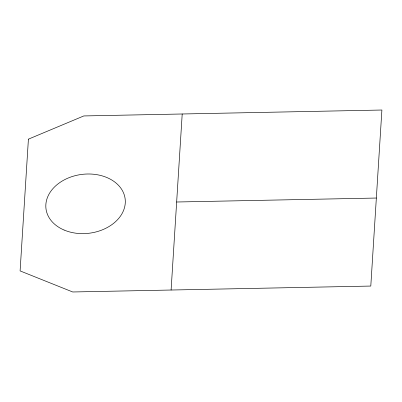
<?xml version="1.0" encoding="UTF-8"?>
<svg xmlns="http://www.w3.org/2000/svg" width="402" height="402" viewBox="0 0 402 402"><rect width="100%" height="100%" fill="white"/><g stroke="black" fill="none" stroke-linecap="round" stroke-linejoin="round"><path stroke-width="0.6" d="M171.101 290.023L182.207 113.987M176.654 202.005L376.347 198.04M28.411 139.157L20.1 270.908L72.717 291.978L370.795 286.058L381.9 110.022L83.817 115.942L28.411 139.157M64.084 230.029A39.888 29.642 -7.1 0 0 125.268 203.025A39.888 29.642 -7.1 0 0 67.34 178.387A39.888 29.642 -7.1 0 0 64.084 230.029"/></g></svg>
